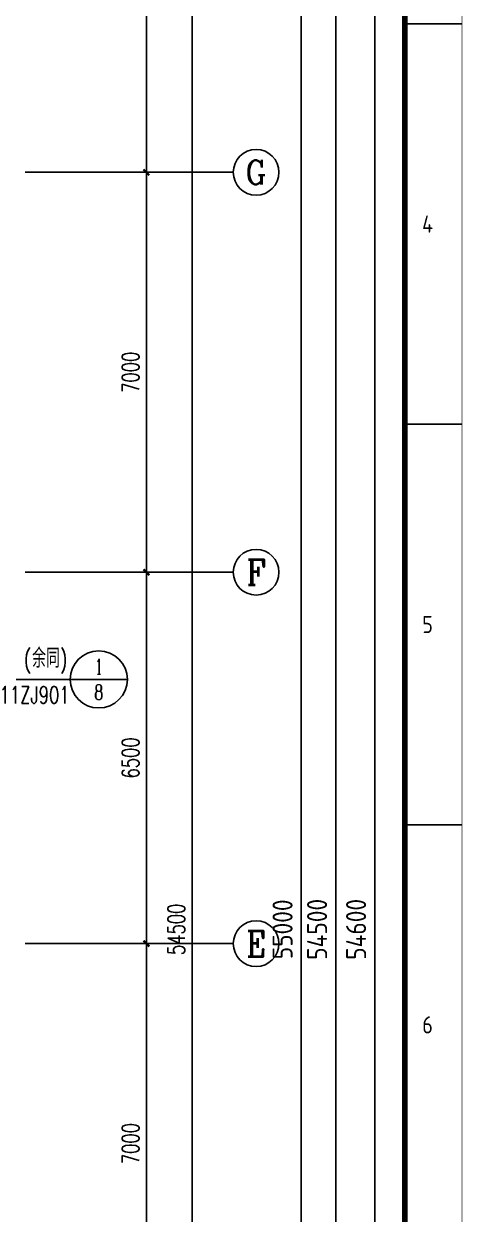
# Model space of a CAD drawing. Extents: x -59142 to 322364, y -122476 to 91021.
# Drawn here: x -7380 to 288, y 49136 to 69972 of the extents above; entities that cross this region are included whole.
import ezdxf
from ezdxf.enums import TextEntityAlignment as Align

# ---------------------------------------------------------------- set-up
doc = ezdxf.new("R2010")
doc.units = 0
doc.header["$LTSCALE"] = 1000
doc.header["$MEASUREMENT"] = 0
for name, color, linetype in [('AXIS', 3, 'Continuous'), ('AXIS_TEXT', 7, 'Continuous'), ('DIM_IDEN', 3, 'Continuous'), ('PUB_TEXT', 7, 'Continuous')]:
    doc.layers.add(name, color=color, linetype=linetype)
doc.styles.add('_TCH_AXIS', font='COMPLEX', dxfattribs={"bigfont": 'GBCBIG'})
doc.styles.add('_TCH_DIM', font='SIMPLEX', dxfattribs={"bigfont": 'GBCBIG'})
doc.styles.add('_TCH_DIM_T3', font='SIMPLEX', dxfattribs={"width": 0.705882, "bigfont": 'GBCBIG'})
doc.styles.add('_TCH_LABEL', font='COMPLEX', dxfattribs={"bigfont": 'GBCBIG'})
doc.styles.add('COMPLEX', font='COMPLEX')
doc.styles.get("Standard").update_dxf_attribs({"font": 'gbenor.shx', "bigfont": 'gbcbig.shx'})
doc.styles.add('TK', font='GEDITXT.SHX', dxfattribs={"width": 0.85, "height": 3.5, "bigfont": 'DXT.SHX'})
doc.dimstyles.new('_TCH_ARCH&&100', dxfattribs={"dimtxt": 297.5, "dimasz": 100, "dimexe": 250, "dimexo": 300, "dimgap": 126.25, "dimtad": 1, "dimdec": 0, "dimzin": 0, "dimdsep": 46, "dimtxsty": '_TCH_DIM_T3', "dimblk": 'ARCHTICK', "dimcen": 0.09, "dimazin": 2, "dimtfac": 1, "dimtdec": 0, "dimtix": 1, "dimtmove": 2, "dimatfit": 3, "dimfxl": 1, "dimtolj": 1, "dimtzin": 0, "dimarcsym": 0})
doc.dimstyles.get("Standard").update_dxf_attribs({"dimscale": 100, "dimtxt": 3.5, "dimasz": 1, "dimexe": 2.5, "dimexo": 3, "dimgap": 1.5, "dimtad": 1, "dimdec": 0, "dimzin": 0, "dimdsep": 46, "dimtxsty": 'Standard', "dimblk": 'ARCHTICK', "dimcen": 0.09, "dimadec": 0, "dimazin": 0, "dimtfac": 1, "dimtdec": 0, "dimtix": 1, "dimtmove": 2, "dimatfit": 3, "dimfxl": 1, "dimtolj": 1, "dimtzin": 0, "dimarcsym": 0})

# ---------------------------------------------------------------- blocks, each defined once
blk = doc.blocks.new('GEDI_WK_A1_V')
at = {"color": 3}
for p, q in [((584, 630.75), (594, 630.75)), ((584, 560.67), (594, 560.67)), ((584, 490.58), (594, 490.58))]:
    blk.add_line(p, q, dxfattribs=at)
for points, const_width in [([(0, 841), (0, 0), (594, 0), (594, 841)], 0.1), ([(10, 816), (10, 10), (584, 10), (584, 816)], 1)]:
    blk.add_lwpolyline(points, close=True, dxfattribs=dict(at, const_width=const_width))
for s, p in [('4', (588, 595.71)), ('5', (588, 525.62)), ('6', (588, 455.54))]:
    blk.add_text(s, height=3, dxfattribs=at).set_placement(p, align=Align.MIDDLE)
blk = doc.blocks.new('A$C711966D6')
blk.add_blockref('GEDI_WK_A1_V', (0, 0))
at = {"style": 'TK', "width": 0.85}
for tag, height, p in [('PROJECTNAME', 4.75, (529, 44)), ('PHASE', 4, (571, 44)), ('DRAWINGNAME', 4.75, (539, 31))]:
    blk.add_attdef(tag, text='', height=height, dxfattribs=at).set_placement(p, align=Align.MIDDLE_CENTER)
for tag, p, height in [('APPROVE', (416, 32.75), 3.5), ('DESIGN', (461, 32.75), 3.5), ('REVIEW1', (416, 25.75), 3.5), ('DRAW', (461, 25.75), 3.5), ('REVIEW2', (416, 18.75), 3.5), ('PROPORTION', (461, 18.75), 3.5), ('DRAWINGNUMBER', (511, 18.5), 4), ('CHECK', (416, 11.75), 3.5), ('DATE', (461, 11.75), 3.5), ('VERSION', (577, 11.75), 3.5)]:
    blk.add_attdef(tag, p, '', height=height, dxfattribs=at)
blk = doc.blocks.new('是飞洒发时')
at = {"xscale": 100, "yscale": 100, "zscale": 100}
blk.add_blockref('A$C711966D6', (0, 0), dxfattribs=at)
blk = doc.blocks.new('_ArchTick')
at = {"color": 0, "linetype": 'ByBlock', "const_width": 0.4}
blk.add_lwpolyline([(-0.5, -0.5), (0.5, 0.5)], dxfattribs=at)
blk = doc.blocks.new('*D1571')
at = {"layer": 'AXIS', "color": 0, "lineweight": -2, "transparency": 16777216}
for p, q in [((-6728, 53872), (-4986, 53872)), ((-5236, 46872), (-5236, 53872)), ((-6728, 46872), (-4986, 46872))]:
    blk.add_line(p, q, dxfattribs=at)
at = {"layer": 'Defpoints', "color": 0, "transparency": 16777216}
for p in [(-7028, 53872), (-5236, 53872), (-7028, 46872)]:
    blk.add_point(p, dxfattribs=at)
at = {"layer": 'AXIS', "color": 0, "lineweight": -2, "transparency": 16777216, "xscale": 100, "yscale": 100, "zscale": 100}
for p, rotation in [((-5236, 53872), 90), ((-5236, 46872), 270)]:
    blk.add_blockref('_ArchTick', p, dxfattribs=dict(at, rotation=rotation))
at = {"layer": 'AXIS', "color": 0, "transparency": 16777216, "insert": (-5512, 50372), "char_height": 297.5, "attachment_point": 5, "rotation": 90, "style": '_TCH_DIM_T3'}
blk.add_mtext('\\A1;7000', dxfattribs=at)
blk = doc.blocks.new('*D1572')
at = {"layer": 'AXIS', "color": 0, "lineweight": -2, "transparency": 16777216}
for p, q in [((-6728, 60372), (-4986, 60372)), ((-5236, 53872), (-5236, 60372)), ((-6728, 53872), (-4986, 53872))]:
    blk.add_line(p, q, dxfattribs=at)
at = {"layer": 'Defpoints', "color": 0, "transparency": 16777216}
for p in [(-7028, 60372), (-5236, 60372), (-7028, 53872)]:
    blk.add_point(p, dxfattribs=at)
at = {"layer": 'AXIS', "color": 0, "lineweight": -2, "transparency": 16777216, "xscale": 100, "yscale": 100, "zscale": 100}
for p, rotation in [((-5236, 60372), 90), ((-5236, 53872), 270)]:
    blk.add_blockref('_ArchTick', p, dxfattribs=dict(at, rotation=rotation))
at = {"layer": 'AXIS', "color": 0, "transparency": 16777216, "insert": (-5512, 57122), "char_height": 297.5, "attachment_point": 5, "rotation": 90, "style": '_TCH_DIM_T3'}
blk.add_mtext('\\A1;6500', dxfattribs=at)
blk = doc.blocks.new('*D1573')
at = {"layer": 'AXIS', "color": 0, "lineweight": -2, "transparency": 16777216}
for p, q in [((-6728, 67372), (-4986, 67372)), ((-5236, 60372), (-5236, 67372)), ((-6728, 60372), (-4986, 60372))]:
    blk.add_line(p, q, dxfattribs=at)
at = {"layer": 'Defpoints', "color": 0, "transparency": 16777216}
for p in [(-7028, 67372), (-5236, 67372), (-7028, 60372)]:
    blk.add_point(p, dxfattribs=at)
at = {"layer": 'AXIS', "color": 0, "lineweight": -2, "transparency": 16777216, "xscale": 100, "yscale": 100, "zscale": 100}
for p, rotation in [((-5236, 67372), 90), ((-5236, 60372), 270)]:
    blk.add_blockref('_ArchTick', p, dxfattribs=dict(at, rotation=rotation))
at = {"layer": 'AXIS', "color": 0, "transparency": 16777216, "insert": (-5512, 63872), "char_height": 297.5, "attachment_point": 5, "rotation": 90, "style": '_TCH_DIM_T3'}
blk.add_mtext('\\A1;7000', dxfattribs=at)
blk = doc.blocks.new('*D1574')
at = {"layer": 'AXIS', "color": 0, "lineweight": -2, "transparency": 16777216}
for p, q in [((-6728, 74372), (-4986, 74372)), ((-5236, 67372), (-5236, 74372)), ((-6728, 67372), (-4986, 67372))]:
    blk.add_line(p, q, dxfattribs=at)
at = {"layer": 'Defpoints', "color": 0, "transparency": 16777216}
for p in [(-7028, 74372), (-5236, 74372), (-7028, 67372)]:
    blk.add_point(p, dxfattribs=at)
at = {"layer": 'AXIS', "color": 0, "lineweight": -2, "transparency": 16777216, "xscale": 100, "yscale": 100, "zscale": 100}
for p, rotation in [((-5236, 74372), 90), ((-5236, 67372), 270)]:
    blk.add_blockref('_ArchTick', p, dxfattribs=dict(at, rotation=rotation))
at = {"layer": 'AXIS', "color": 0, "transparency": 16777216, "insert": (-5512, 70872), "char_height": 297.5, "attachment_point": 5, "rotation": 90, "style": '_TCH_DIM_T3'}
blk.add_mtext('\\A1;7000', dxfattribs=at)
blk = doc.blocks.new('*D1577')
at = {"layer": 'AXIS', "color": 0, "lineweight": -2, "transparency": 16777216}
for p, q in [((-6728, 81372), (-4187, 81372)), ((-4437, 26872), (-4437, 81372)), ((-6728, 26872), (-4187, 26872))]:
    blk.add_line(p, q, dxfattribs=at)
at = {"layer": 'Defpoints', "color": 0, "transparency": 16777216}
for p in [(-7028, 81372), (-4437, 81372), (-7028, 26872)]:
    blk.add_point(p, dxfattribs=at)
at = {"layer": 'AXIS', "color": 0, "lineweight": -2, "transparency": 16777216, "xscale": 100, "yscale": 100, "zscale": 100}
for p, rotation in [((-4437, 81372), 90), ((-4437, 26872), 270)]:
    blk.add_blockref('_ArchTick', p, dxfattribs=dict(at, rotation=rotation))
at = {"layer": 'AXIS', "color": 0, "transparency": 16777216, "insert": (-4712, 54122), "char_height": 297.5, "attachment_point": 5, "rotation": 90, "style": '_TCH_DIM_T3'}
blk.add_mtext('\\A1;54500', dxfattribs=at)
blk = doc.blocks.new('_AXISO')
blk.add_circle((0, 0), 0.5)
at = {"layer": 'AXIS_TEXT', "style": 'COMPLEX', "width": 1.041667}
blk.add_attdef('A', text='', height=0.56, dxfattribs=at).set_placement((-0.25, -0.28), (0.25, -0.28), align=Align.FIT)
blk = doc.blocks.new('*D1598')
at = {"color": 0, "lineweight": -2, "transparency": 16777216}
for p, q in [((-3887, 81372), (-1675, 81372)), ((-1925, 26872), (-1925, 81372)), ((-3887, 26872), (-1675, 26872))]:
    blk.add_line(p, q, dxfattribs=at)
at = {"layer": 'Defpoints', "color": 0, "transparency": 16777216}
for p in [(-4187, 81372), (-1925, 81372), (-4187, 26872)]:
    blk.add_point(p, dxfattribs=at)
at = {"color": 0, "lineweight": -2, "transparency": 16777216, "xscale": 100, "yscale": 100, "zscale": 100}
for p, rotation in [((-1925, 81372), 90), ((-1925, 26872), 270)]:
    blk.add_blockref('_ArchTick', p, dxfattribs=dict(at, rotation=rotation))
at = {"color": 0, "transparency": 16777216, "insert": (-2250, 54122), "char_height": 350, "attachment_point": 5, "rotation": 90}
blk.add_mtext('\\A1;54500', dxfattribs=at)
blk = doc.blocks.new('*D1610')
at = {"color": 0, "lineweight": -2, "transparency": 16777216}
for p, q in [((-9684, 81622), (-2279, 81622)), ((-2529, 26622), (-2529, 81622)), ((-9684, 26622), (-2279, 26622))]:
    blk.add_line(p, q, dxfattribs=at)
at = {"layer": 'Defpoints', "color": 0, "transparency": 16777216}
for p in [(-9984, 81622), (-2529, 81622), (-9984, 26622)]:
    blk.add_point(p, dxfattribs=at)
at = {"color": 0, "lineweight": -2, "transparency": 16777216, "xscale": 100, "yscale": 100, "zscale": 100}
for p, rotation in [((-2529, 81622), 90), ((-2529, 26622), 270)]:
    blk.add_blockref('_ArchTick', p, dxfattribs=dict(at, rotation=rotation))
at = {"color": 0, "transparency": 16777216, "insert": (-2854, 54122), "char_height": 350, "attachment_point": 5, "rotation": 90}
blk.add_mtext('\\A1;55000', dxfattribs=at)
blk = doc.blocks.new('*D1611')
at = {"color": 0, "lineweight": -2, "transparency": 16777216}
for p, q in [((-9884, 81422), (-993, 81422)), ((-1243, 26822), (-1243, 81422)), ((-9884, 26822), (-993, 26822))]:
    blk.add_line(p, q, dxfattribs=at)
at = {"layer": 'Defpoints', "color": 0, "transparency": 16777216}
for p in [(-10184, 81422), (-1243, 81422), (-10184, 26822)]:
    blk.add_point(p, dxfattribs=at)
at = {"color": 0, "lineweight": -2, "transparency": 16777216, "xscale": 100, "yscale": 100, "zscale": 100}
for p, rotation in [((-1243, 81422), 90), ((-1243, 26822), 270)]:
    blk.add_blockref('_ArchTick', p, dxfattribs=dict(at, rotation=rotation))
at = {"color": 0, "transparency": 16777216, "insert": (-1568, 54122), "char_height": 350, "attachment_point": 5, "rotation": 90}
blk.add_mtext('\\A1;54600', dxfattribs=at)

msp = doc.modelspace()

# ---------------------------------------------------------------- linework, layer by layer
at = {"layer": 'AXIS'}
for p, q in [((-7358.4, 67372.1), (-3716.8, 67372.1)), ((-7358.4, 60372.1), (-3716.8, 60372.1)), ((-7358.4, 53872.1), (-3716.8, 53872.1))]:
    msp.add_line(p, q, dxfattribs=at)
at = {"layer": 'DIM_IDEN'}
for p in [(-8692.5, 58497), (-5569, 58497)]:
    msp.add_line(p, (-6569, 58497), dxfattribs=at)
msp.add_circle((-6069, 58497), 500, dxfattribs=at)

# ---------------------------------------------------------------- block references
msp.add_blockref('是飞洒发时', (-59117.5, 6896))
at = {"layer": 'AXIS'}
ref = msp.add_blockref('_AXISO', (-3316.8, 67372.1), dxfattribs=dict(at, xscale=800, yscale=800, zscale=800))
ref.add_attrib('A', 'G', dxfattribs={"layer": 'AXIS_TEXT', "height": 425.2, "style": '_TCH_AXIS'}).set_placement((-3499, 67159.5), (-3134.5, 67159.5), align=Align.FIT)
ref = msp.add_blockref('_AXISO', (-3316.8, 60372.1), dxfattribs=dict(at, xscale=800, yscale=800, zscale=800))
ref.add_attrib('A', 'F', dxfattribs={"layer": 'AXIS_TEXT', "height": 445.4, "style": '_TCH_AXIS'}).set_placement((-3486.5, 60149.3), (-3147.1, 60149.3), align=Align.FIT)
ref = msp.add_blockref('_AXISO', (-3316.8, 53872.1), dxfattribs=dict(at, xscale=800, yscale=800, zscale=800))
ref.add_attrib('A', 'E', dxfattribs={"layer": 'AXIS_TEXT', "height": 445.4, "style": '_TCH_AXIS'}).set_placement((-3486.5, 53649.3), (-3147.1, 53649.3), align=Align.FIT)

# ---------------------------------------------------------------- texts
at = {"layer": 'PUB_TEXT', "style": '_TCH_DIM', "width": 0.705882}
for s, p in [('(', (-7375.5, 58701.2)), (')', (-6744, 58701.2)), ('11ZJ901', (-7804, 58075.5))]:
    msp.add_text(s, height=297.5, dxfattribs=at).set_placement(p)
at = {"layer": 'PUB_TEXT', "style": '_TCH_DIM'}
msp.add_text('余同', height=337.59, dxfattribs=at).set_placement((-7235.5, 58701.2))
at = {"layer": 'PUB_TEXT', "style": '_TCH_LABEL'}
for s, height, p, p2 in [('1', 267.7, (-6126.4, 58588.6), (-6011.6, 58588.6)), ('8', 261, (-6156, 58143.4), (-5982, 58143.4))]:
    msp.add_text(s, height=height, dxfattribs=at).set_placement(p, p2, align=Align.FIT)

# ---------------------------------------------------------------- dimensions: what is measured, and where the dimension line sits
for base, p1, p2, picture, middle in [((-2529, 81622.1), (-9984.3, 26622.1), (-9984.3, 81622.1), '*D1610', (-2854, 54122.1)), ((-1243, 81422.1), (-10184.3, 26822.1), (-10184.3, 81422.1), '*D1611', (-1568, 54122.1)), ((-1925, 81372.1), (-4186.5, 26872.1), (-4186.5, 81372.1), '*D1598', (-2250, 54122.1))]:
    dim = msp.add_linear_dim(base=base, p1=p1, p2=p2, angle=90, dimstyle='Standard', override={"dimarcsym": 1})
    dim.commit()
    dim.dimension.update_dxf_attribs({"geometry": picture, "text_midpoint": middle})
at = {"layer": 'AXIS'}
for p1, p2, distance, picture, middle in [((-7027.7, 26872.1), (-7027.7, 81372.1), -2591.2, '*D1577', (-4711.5, 54122.1)), ((-7027.7, 67372.1), (-7027.7, 74372.1), -1791.2, '*D1574', (-5511.5, 70872.1)), ((-7027.7, 60372.1), (-7027.7, 67372.1), -1791.2, '*D1573', (-5511.5, 63872.1)), ((-7027.7, 53872.1), (-7027.7, 60372.1), -1791.2, '*D1572', (-5511.5, 57122.1)), ((-7027.7, 46872.1), (-7027.7, 53872.1), -1791.2, '*D1571', (-5511.5, 50372.1))]:
    dim = msp.add_aligned_dim(p1=p1, p2=p2, distance=distance, dimstyle='_TCH_ARCH&&100', dxfattribs=at)
    dim.commit()
    dim.dimension.update_dxf_attribs({"geometry": picture, "text_midpoint": middle})

doc.saveas('drawing.dxf')
